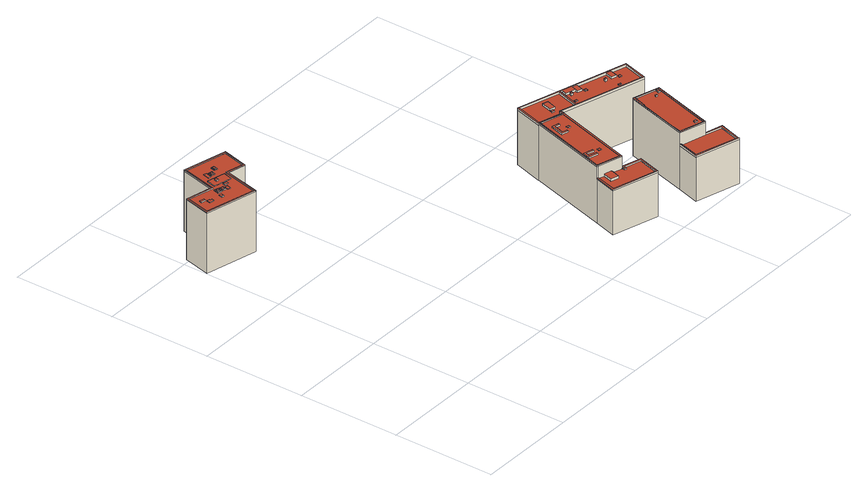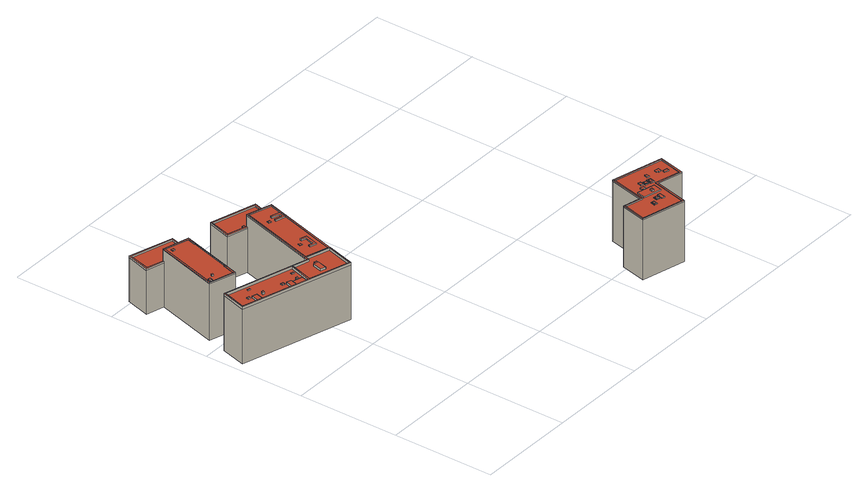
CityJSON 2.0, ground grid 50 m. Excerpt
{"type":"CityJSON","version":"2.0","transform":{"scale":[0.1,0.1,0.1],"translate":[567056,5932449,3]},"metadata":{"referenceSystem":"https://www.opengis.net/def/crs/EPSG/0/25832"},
"CityObjects":{
"building1":{"type":"Building","attributes":{"Grundfläche 2D":"717.375232","Grundhöhe NN":"3.772"},"children":["building1-1","building1-2","building1-3","building1-4","building1-5","building1-6","building1-7","building1-8","building1-9","building1-10","building1-11","building1-12","building1-13","building1-14","building1-15"],"geometry":[{"type":"MultiSurface","lod":"3","boundaries":[[[0,1,2,3,4,5,6,7,8,9]],[[5,4,10,11,12,0,9,13,14,15]],[[16,17,18,19],[20,21,22,23]],[[24,25,26,27,28,29,30,31],[32,33,34,35]],[[36,37,6,5]],[[37,38,7,6]],[[38,39,8,7]],[[39,40,9,8]],[[1,0,29,28]],[[2,1,28,27]],[[3,2,27,26]],[[3,26,25,4]],[[40,41,13,9]],[[41,42,14,13]],[[42,43,15,14]],[[43,36,5,15]],[[25,24,10,4]],[[11,10,24,31]],[[12,11,31,30]],[[0,12,30,29]],[[33,32,19,18]],[[16,19,32,35]],[[35,34,17,16]],[[18,17,34,33]],[[44,45,41,40]],[[45,46,42,41]],[[46,47,43,42]],[[47,48,36,43]],[[48,49,37,36]],[[49,50,38,37]],[[50,51,39,38]],[[51,44,40,39]],[[44,51,50,49,48,47,46,45]]],"semantics":{"surfaces":[{"type":"RoofSurface"},{"type":"WallSurface"},{"type":"GroundSurface"}],"values":[0,0,0,0,1,1,1,1,1,1,1,1,1,1,1,1,1,1,1,1,1,1,1,1,1,1,1,1,1,1,1,1,2]}}]},
"building1-1":{"type":"BuildingInstallation","parents":["building1"],"geometry":[{"type":"MultiSurface","lod":"3","boundaries":[[[52,53,54,55]],[[56,57,52,55]],[[57,58,53,52]],[[58,59,54,53]],[[59,56,55,54]]],"semantics":{"surfaces":[{"type":"RoofSurface"},{"type":"WallSurface"}],"values":[0,1,1,1,1]}}]},
"building1-2":{"type":"BuildingInstallation","parents":["building1"],"geometry":[{"type":"MultiSurface","lod":"3","boundaries":[[[60,61,62,63,64,65]],[[66,67,65,64]],[[60,65,67,68]],[[61,60,68,69]],[[69,70,62,61]],[[70,71,63,62]],[[71,66,64,63]]],"semantics":{"surfaces":[{"type":"RoofSurface"},{"type":"WallSurface"}],"values":[0,1,1,1,1,1,1]}}]},
"building1-3":{"type":"BuildingInstallation","parents":["building1"],"geometry":[{"type":"MultiSurface","lod":"3","boundaries":[[[72,73,74,75]],[[75,74,76,77]],[[72,75,77,78]],[[73,72,78,79]],[[74,73,79,76]]],"semantics":{"surfaces":[{"type":"RoofSurface"},{"type":"WallSurface"}],"values":[0,1,1,1,1]}}]},
"building1-4":{"type":"BuildingInstallation","parents":["building1"],"geometry":[{"type":"MultiSurface","lod":"3","boundaries":[[[80,81,82,83,84],[79,78,77,76]],[[85,86,83,82]],[[86,87,84,83]],[[87,88,80,84]],[[88,89,85,82,81,80]]],"semantics":{"surfaces":[{"type":"RoofSurface"},{"type":"WallSurface"}],"values":[0,1,1,1,1]}}]},
"building1-5":{"type":"BuildingInstallation","parents":["building1"],"geometry":[{"type":"MultiSurface","lod":"3","boundaries":[[[90,91,92,93]],[[92,94,95,93]],[[90,93,95,96]],[[91,90,96,97]],[[92,91,97,94]]],"semantics":{"surfaces":[{"type":"RoofSurface"},{"type":"WallSurface"}],"values":[0,1,1,1,1]}}]},
"building1-6":{"type":"BuildingInstallation","parents":["building1"],"geometry":[{"type":"MultiSurface","lod":"3","boundaries":[[[98,99,100,101]],[[101,100,102,103]],[[98,101,103,104]],[[99,98,104,105]],[[100,99,105,102]]],"semantics":{"surfaces":[{"type":"RoofSurface"},{"type":"WallSurface"}],"values":[0,1,1,1,1]}}]},
"building1-7":{"type":"BuildingInstallation","parents":["building1"],"geometry":[{"type":"MultiSurface","lod":"3","boundaries":[[[106,107,108,109,110,111],[105,104,103,102]],[[112,113,106,111]],[[113,114,107,106]],[[114,115,108,107]],[[115,116,117,112,111,110,109,108]]],"semantics":{"surfaces":[{"type":"RoofSurface"},{"type":"WallSurface"}],"values":[0,1,1,1,1]}}]},
"building1-8":{"type":"BuildingInstallation","parents":["building1"],"geometry":[{"type":"MultiSurface","lod":"3","boundaries":[[[118,119,120,121]],[[121,120,122,123]],[[118,121,123,124]],[[119,118,124,125]],[[120,119,125,122]]],"semantics":{"surfaces":[{"type":"RoofSurface"},{"type":"WallSurface"}],"values":[0,1,1,1,1]}}]},
"building1-9":{"type":"BuildingInstallation","parents":["building1"],"geometry":[{"type":"MultiSurface","lod":"3","boundaries":[[[126,127,128,129]],[[129,128,130,131]],[[126,129,131,132]],[[127,126,132,133]],[[128,127,133,130]]],"semantics":{"surfaces":[{"type":"RoofSurface"},{"type":"WallSurface"}],"values":[0,1,1,1,1]}}]},
"building1-10":{"type":"BuildingInstallation","parents":["building1"],"geometry":[{"type":"MultiSurface","lod":"3","boundaries":[[[134,135,136,137]],[[138,139,135,134]],[[139,140,136,135]],[[140,141,137,136]],[[141,138,134,137]]],"semantics":{"surfaces":[{"type":"RoofSurface"},{"type":"WallSurface"}],"values":[0,1,1,1,1]}}]},
"building1-11":{"type":"BuildingInstallation","parents":["building1"],"geometry":[{"type":"MultiSurface","lod":"3","boundaries":[[[142,143,144,145]],[[145,144,146,147]],[[142,145,147,148]],[[143,142,148,149]],[[144,143,149,146]]],"semantics":{"surfaces":[{"type":"RoofSurface"},{"type":"WallSurface"}],"values":[0,1,1,1,1]}}]},
"building1-12":{"type":"BuildingInstallation","parents":["building1"],"geometry":[{"type":"MultiSurface","lod":"3","boundaries":[[[150,151,152,153]],[[153,152,154,155]],[[150,153,155,156]],[[151,150,156,157]],[[152,151,157,154]]],"semantics":{"surfaces":[{"type":"RoofSurface"},{"type":"WallSurface"}],"values":[0,1,1,1,1]}}]},
"building1-13":{"type":"BuildingInstallation","parents":["building1"],"geometry":[{"type":"MultiSurface","lod":"3","boundaries":[[[158,159,160,161,162,163],[97,96,95,94]],[[164,165,158,163]],[[165,166,167,160,159,158]],[[167,168,161,160]],[[168,169,164,163,162,161]]],"semantics":{"surfaces":[{"type":"RoofSurface"},{"type":"WallSurface"}],"values":[0,1,1,1,1]}}]},
"building1-14":{"type":"BuildingInstallation","parents":["building1"],"geometry":[{"type":"MultiSurface","lod":"3","boundaries":[[[170,171,172,173],[157,156,155,154]],[[174,175,172,171]],[[175,176,173,172]],[[176,177,170,173]],[[177,174,171,170]]],"semantics":{"surfaces":[{"type":"RoofSurface"},{"type":"WallSurface"}],"values":[0,1,1,1,1]}}]},
"building1-15":{"type":"BuildingInstallation","parents":["building1"],"geometry":[{"type":"MultiSurface","lod":"3","boundaries":[[[178,179,180,181]],[[181,180,22,21]],[[178,181,21,20]],[[179,178,20,23]],[[180,179,23,22]]],"semantics":{"surfaces":[{"type":"RoofSurface"},{"type":"WallSurface"}],"values":[0,1,1,1,1]}}]},
"building2":{"type":"Building","attributes":{"Grundfläche 2D":"1581.875055","Grundhöhe NN":"5.885"},"children":["building2-1","building2-2","building2-3","building2-4","building2-5","building2-6","building2-7","building2-8","building2-9","building2-10","building2-11","building2-12","building2-13"],"geometry":[{"type":"MultiSurface","lod":"3","boundaries":[[[182,183,184,185]],[[186,187,188,189,190,191,192,193,194,195,196,197,198,199,200,201,202,203],[204,205,206,207]],[[208,209,210,211,212,213,214,215]],[[216,217,214,213,218,219,220,221,222,223,182,185,209,208,224,225,226]],[[227,228,229,230]],[[231,232,233,234,235,236,237,238]],[[239,240,241,242,243],[244,245,246,247,248,249,250,251],[252,253,254,255,256,257,258,259]],[[260,216,261,262,263,264,265,266]],[[267,268,269,270,271,272,273,274]],[[261,216,226,265,264,275]],[[276,277,278,279,280,281,282,283,284,285]],[[286,287,288,289]],[[290,291,292,293,294,295,296,297,298]],[[194,193,183,182]],[[183,193,192,299,184]],[[299,300,185,184]],[[210,209,187,186]],[[186,203,211,210]],[[212,202,201,213]],[[301,302,215,214]],[[302,303,208,215]],[[199,219,218,213,201,200]],[[199,198,220,219]],[[221,220,198,197]],[[221,197,196,222]],[[223,195,194,182]],[[190,189,304,305,188,187,209,185,300,306]],[[303,307,224,208]],[[307,308,309,310,226,225,224]],[[311,301,214,217,216,312,313]],[[205,204,228,227]],[[204,207,229,228]],[[207,206,230,229]],[[206,205,227,230]],[[236,235,245,244]],[[237,236,244,251]],[[238,237,251,250]],[[231,238,250,249]],[[232,231,249,248]],[[233,232,248,247]],[[234,233,247,246]],[[235,234,246,245]],[[242,263,262,261,239,243]],[[242,241,264,263]],[[314,315,266,265]],[[315,316,260,266]],[[316,312,216,260]],[[273,272,257,256]],[[256,255,274,273]],[[267,274,255,254]],[[254,253,268,267]],[[269,268,253,252]],[[252,259,270,269]],[[271,270,259,258]],[[258,257,272,271]],[[310,314,265,226]],[[241,240,275,264]],[[261,275,240,239]],[[297,296,281,280]],[[282,281,296,295]],[[283,282,295,294]],[[284,283,294,293]],[[317,318,276,285]],[[318,319,277,276]],[[319,320,278,277]],[[320,321,279,278]],[[292,291,289,288]],[[286,289,291,290]],[[287,286,290,298]],[[302,301,322,323]],[[303,302,323,324]],[[307,303,324,325]],[[326,309,308,307,325,327]],[[301,311,313,328,329,322]],[[285,314,310,309,326,330,317]],[[315,314,285,284]],[[292,288,287,298,297,280,316,315,284,293]],[[321,331,328,313,312,316,280,279]],[[318,317,330,332]],[[319,318,332,333]],[[320,319,333,334]],[[321,320,334,331]],[[325,324,323,322,329,328,331,334,333,332,330,326,327]]],"semantics":{"surfaces":[{"type":"RoofSurface"},{"type":"WallSurface"},{"type":"GroundSurface"}],"values":[0,0,0,0,0,0,0,0,0,0,0,0,0,1,1,1,1,1,1,1,1,1,1,1,1,1,1,1,1,1,1,1,1,1,1,1,1,1,1,1,1,1,1,1,1,1,1,1,1,1,1,1,1,1,1,1,1,1,1,1,1,1,1,1,1,1,1,1,1,1,1,1,1,1,1,1,1,1,1,1,1,1,2]}}]},
"building2-1":{"type":"BuildingInstallation","parents":["building2"],"geometry":[{"type":"MultiSurface","lod":"3","boundaries":[[[335,336,337,338]],[[338,337,339,340]],[[335,338,340,341]],[[341,342,336,335]],[[342,339,337,336]]],"semantics":{"surfaces":[{"type":"RoofSurface"},{"type":"WallSurface"}],"values":[0,1,1,1,1]}}]},
"building2-2":{"type":"BuildingInstallation","parents":["building2"],"geometry":[{"type":"MultiSurface","lod":"3","boundaries":[[[343,344,345,346]],[[346,345,347,348]],[[343,346,348,349]],[[344,343,349,350]],[[350,347,345,344]]],"semantics":{"surfaces":[{"type":"RoofSurface"},{"type":"WallSurface"}],"values":[0,1,1,1,1]}}]},
"building2-3":{"type":"BuildingInstallation","parents":["building2"],"geometry":[{"type":"MultiSurface","lod":"3","boundaries":[[[351,352,353,354]],[[354,353,355,356]],[[351,354,356,357]],[[352,351,357,358]],[[353,352,358,355]]],"semantics":{"surfaces":[{"type":"RoofSurface"},{"type":"WallSurface"}],"values":[0,1,1,1,1]}}]},
"building2-4":{"type":"BuildingInstallation","parents":["building2"],"geometry":[{"type":"MultiSurface","lod":"3","boundaries":[[[300,299,359,360,306]],[[299,192,361,359]],[[361,362,360,359]],[[362,190,306,360]]],"semantics":{"surfaces":[{"type":"RoofSurface"},{"type":"WallSurface"}],"values":[0,1,1,1]}}]},
"building2-5":{"type":"BuildingInstallation","parents":["building2"],"geometry":[{"type":"MultiSurface","lod":"3","boundaries":[[[363,364,365,366]],[[366,365,367,368]],[[363,366,368,369]],[[364,363,369,370]],[[365,364,370,367]]],"semantics":{"surfaces":[{"type":"RoofSurface"},{"type":"WallSurface"}],"values":[0,1,1,1,1]}}]},
"building2-6":{"type":"BuildingInstallation","parents":["building2"],"geometry":[{"type":"MultiSurface","lod":"3","boundaries":[[[211,223,222,212]],[[196,202,212,222]],[[203,195,223,211]]],"semantics":{"surfaces":[{"type":"RoofSurface"},{"type":"WallSurface"}],"values":[0,1,1]}}]},
"building2-7":{"type":"BuildingInstallation","parents":["building2"],"geometry":[{"type":"MultiSurface","lod":"3","boundaries":[[[371,372,373,374]],[[374,373,375,376]],[[371,374,376,377]],[[372,371,377,378]],[[373,372,378,375]]],"semantics":{"surfaces":[{"type":"RoofSurface"},{"type":"WallSurface"}],"values":[0,1,1,1,1]}}]},
"building2-8":{"type":"BuildingInstallation","parents":["building2"],"geometry":[{"type":"MultiSurface","lod":"3","boundaries":[[[379,380,381,382]],[[383,384,380,379]],[[385,386,382,381]],[[379,382,386,383]],[[381,380,384,385]]],"semantics":{"surfaces":[{"type":"RoofSurface"},{"type":"WallSurface"}],"values":[0,1,1,1,1]}}]},
"building2-9":{"type":"BuildingInstallation","parents":["building2"],"geometry":[{"type":"MultiSurface","lod":"3","boundaries":[[[387,388,389,390]],[[390,389,391,392]],[[387,390,392,393]],[[388,387,393,394]],[[389,388,394,391]]],"semantics":{"surfaces":[{"type":"RoofSurface"},{"type":"WallSurface"}],"values":[0,1,1,1,1]}}]},
"building2-10":{"type":"BuildingInstallation","parents":["building2"],"geometry":[{"type":"MultiSurface","lod":"3","boundaries":[[[395,396,397,398]],[[399,400,398,397]],[[400,401,395,398]],[[396,395,401,402]],[[397,396,402,399]]],"semantics":{"surfaces":[{"type":"RoofSurface"},{"type":"WallSurface"}],"values":[0,1,1,1,1]}}]},
"building2-11":{"type":"BuildingInstallation","parents":["building2"],"geometry":[{"type":"MultiSurface","lod":"3","boundaries":[[[403,404,405,406]],[[406,405,407,408]],[[403,406,408,409]],[[404,403,409,410]],[[405,404,410,407]]],"semantics":{"surfaces":[{"type":"RoofSurface"},{"type":"WallSurface"}],"values":[0,1,1,1,1]}}]},
"building2-12":{"type":"BuildingInstallation","parents":["building2"],"geometry":[{"type":"MultiSurface","lod":"3","boundaries":[[[411,305,304,412]],[[189,413,412,304]],[[413,414,411,412]],[[305,411,414,188]]],"semantics":{"surfaces":[{"type":"RoofSurface"},{"type":"WallSurface"}],"values":[0,1,1,1]}}]},
"building2-13":{"type":"BuildingInstallation","parents":["building2"],"geometry":[{"type":"MultiSurface","lod":"3","boundaries":[[[415,416,417,418]],[[418,417,419,420]],[[415,418,420,421]],[[416,415,421,422]],[[417,416,422,419]]],"semantics":{"surfaces":[{"type":"RoofSurface"},{"type":"WallSurface"}],"values":[0,1,1,1,1]}}]},
"building3":{"type":"Building","attributes":{"Grundfläche 2D":"705.510104","Grundhöhe NN":"5.594"},"children":["building3-1","building3-2","building3-3"],"geometry":[{"type":"Solid","lod":"3","boundaries":[[[[423,424,425,426,427,428,429,430,431,432,433,434]],[[435,436,437,438,439,440,441,442,443,444,445]],[[445,444,446,447,438,437,448,449]],[[450,451,452,453,454,455]],[[456,457,458,459,460,461,462,463,464]],[[465,466,427,426]],[[466,467,428,427]],[[467,468,469,470,431,430,429,428]],[[470,471,432,431]],[[434,433,451,450]],[[423,434,450,455]],[[424,423,455,454]],[[454,453,425,424]],[[439,438,456,464]],[[440,439,464,463]],[[463,462,441,440]],[[442,441,462,461]],[[461,460,443,442]],[[444,443,460,459]],[[472,473,435,445]],[[473,474,475,437,436,435]],[[459,458,446,444]],[[458,457,456,438,447,446]],[[475,476,477,449,448,437]],[[477,472,445,449]],[[466,465,478,479]],[[467,466,479,480]],[[481,482,470,469,468,467,480,483]],[[471,470,482,484]],[[473,472,485,478,465,426]],[[453,452,475,474,473,426,425]],[[432,471,484,486,477,476,475,452,451,433]],[[472,477,486,485]],[[480,479,478,485,486,484,482,481,483]]]],"semantics":{"surfaces":[{"type":"RoofSurface"},{"type":"WallSurface"},{"type":"GroundSurface"}],"values":[[0,0,0,0,0,1,1,1,1,1,1,1,1,1,1,1,1,1,1,1,1,1,1,1,1,1,1,1,1,1,1,1,1,2]]}}]},
"building3-1":{"type":"BuildingInstallation","parents":["building3"],"geometry":[{"type":"MultiSurface","lod":"3","boundaries":[[[487,488,489,490]],[[490,489,491,492]],[[487,490,492,493]],[[488,487,493,494]],[[489,488,494,491]]],"semantics":{"surfaces":[{"type":"RoofSurface"},{"type":"WallSurface"}],"values":[0,1,1,1,1]}}]},
"building3-2":{"type":"BuildingInstallation","parents":["building3"],"geometry":[{"type":"MultiSurface","lod":"3","boundaries":[[[495,496,497,498]],[[498,497,499,500]],[[500,501,495,498]],[[496,495,501,502]],[[502,499,497,496]]],"semantics":{"surfaces":[{"type":"RoofSurface"},{"type":"WallSurface"}],"values":[0,1,1,1,1]}}]},
"building3-3":{"type":"BuildingInstallation","parents":["building3"],"geometry":[{"type":"MultiSurface","lod":"3","boundaries":[[[503,504,505,506]],[[506,505,507,508]],[[503,506,508,509]],[[504,503,509,510]],[[505,504,510,507]]],"semantics":{"surfaces":[{"type":"RoofSurface"},{"type":"WallSurface"}],"values":[0,1,1,1,1]}}]}
},
"vertices":[
[210,1649,314],[416,1600,314],[389,1487,314],[301,1508,314],[259,1332,314],[264,1323,314],[306,1499,314],[394,1478,314],[424,1605,314],[205,1658,314],[15,1391,314],[43,1509,314],[169,1478,314],[164,1487,314],[37,1517,314],[6,1385,314],[188,1484,314],[276,1463,314],[287,1507,314],[198,1529,314],[230,1494,314],[220,1496,314],[223,1511,314],[233,1508,314],[15,1391,310],[259,1332,310],[301,1508,310],[389,1487,310],[416,1600,310],[210,1649,310],[169,1478,310],[43,1509,310],[198,1529,310],[287,1507,310],[276,1463,310],[188,1484,310],[264,1323,310],[306,1499,310],[394,1478,310],[424,1605,310],[205,1658,310],[164,1487,310],[37,1517,310],[6,1385,310],[205,1658,8],[164,1487,8],[37,1517,8],[6,1385,8],[264,1323,8],[306,1499,8],[394,1478,8],[424,1605,8],
[230,1573,313],[223,1542,313],[237,1539,313],[244,1569,313],[244,1569,310],[230,1573,310],[223,1542,310],[237,1539,310],
[80,1440,314],[76,1422,314],[98,1417,314],[101,1430,314],[92,1432,314],[93,1437,314],[92,1432,310],[93,1437,310],[80,1440,310],[76,1422,310],[98,1417,310],[101,1430,310],
[198,1437,316],[201,1449,316],[189,1452,316],[186,1440,316],[189,1452,313],[186,1440,313],[198,1437,313],[201,1449,313],
[206,1453,313],[190,1457,313],[186,1458,313],[181,1437,313],[201,1432,313],[186,1458,310],[181,1437,310],[201,1432,310],[206,1453,310],[190,1457,310],
[249,1546,316],[261,1543,316],[264,1555,316],[252,1558,316],[264,1555,313],[252,1558,313],[249,1546,313],[261,1543,313],
[299,1557,316],[302,1572,316],[292,1574,316],[289,1560,316],[292,1574,313],[289,1560,313],[299,1557,313],[302,1572,313],
[285,1557,313],[301,1553,313],[306,1575,313],[303,1576,313],[293,1578,313],[290,1579,313],[290,1579,310],[285,1557,310],[301,1553,310],[306,1575,310],[303,1576,310],[293,1578,310],
[78,1446,314],[81,1458,314],[59,1464,314],[56,1451,314],[59,1464,310],[56,1451,310],[78,1446,310],[81,1458,310],
[152,1406,314],[157,1424,314],[145,1427,314],[141,1409,314],[145,1427,310],[141,1409,310],[152,1406,310],[157,1424,310],
[209,1444,314],[205,1424,314],[217,1421,314],[222,1441,314],[209,1444,310],[205,1424,310],[217,1421,310],[222,1441,310],
[222,1455,314],[242,1450,314],[245,1462,314],[224,1467,314],[245,1462,310],[224,1467,310],[222,1455,310],[242,1450,310],
[172,1442,316],[176,1457,316],[166,1459,316],[162,1445,316],[166,1459,313],[162,1445,313],[172,1442,313],[176,1457,313],
[248,1563,313],[244,1547,313],[243,1543,313],[264,1538,313],[268,1554,313],[269,1558,313],[269,1558,310],[248,1563,310],[244,1547,310],[243,1543,310],[264,1538,310],[268,1554,310],
[182,1462,313],[162,1467,313],[155,1440,313],[175,1435,313],[162,1467,310],[155,1440,310],[175,1435,310],[182,1462,310],
[230,1494,320],[233,1508,320],[223,1511,320],[220,1496,320],
[1653,760,315],[1646,735,315],[1694,722,315],[1701,746,315],[1941,556,304],[1973,668,304],[1898,690,304],[1873,697,304],[1726,739,304],[1701,746,304],[1694,722,304],[1646,735,304],[1653,760,304],[1642,763,304],[1635,765,304],[1438,822,304],[1400,690,304],[1515,657,304],[1519,670,304],[1521,676,304],[1603,652,304],[1609,651,304],[1510,716,304],[1524,766,304],[1550,758,304],[1536,709,304],[1981,673,315],[1973,668,315],[1941,556,315],[1609,651,315],[1603,652,315],[1521,676,315],[1525,668,315],[1945,548,315],[1521,652,315],[1521,655,315],[1519,670,315],[1515,657,315],[1400,690,315],[1438,822,315],[1635,765,315],[1642,763,315],[1434,830,315],[1394,691,315],[1393,689,315],[1524,766,314],[1510,716,314],[1536,709,314],[1550,758,314],[1422,560,317],[1399,567,317],[1413,615,317],[1436,608,317],[1439,618,317],[1406,628,317],[1387,560,317],[1419,551,317],[1513,650,311],[1398,683,311],[1289,299,311],[1403,266,311],[1404,268,311],[1406,628,311],[1439,618,311],[1436,608,311],[1413,615,311],[1399,567,311],[1422,560,311],[1419,551,311],[1387,560,311],[1324,368,311],[1360,357,311],[1357,347,311],[1311,360,311],[1322,397,311],[1368,384,311],[1365,375,311],[1329,385,311],[1408,258,315],[1513,650,315],[1404,268,315],[1403,266,315],[1289,299,315],[1281,295,315],[1287,293,315],[1357,347,317],[1360,357,317],[1324,368,317],[1329,385,317],[1365,375,317],[1368,384,317],[1322,397,317],[1311,360,317],[1398,683,315],[1249,185,256],[1477,120,256],[1511,237,256],[1410,266,256],[1408,258,256],[1502,231,256],[1473,129,256],[1258,190,256],[1287,293,256],[1281,295,256],[1341,225,261],[1355,274,261],[1317,284,261],[1303,236,261],[1341,225,249],[1303,236,249],[1317,284,249],[1287,293,249],[1258,190,249],[1473,129,249],[1502,231,249],[1408,258,249],[1355,274,249],[1694,722,313],[1701,746,313],[1525,668,304],[1945,548,304],[1981,673,304],[1873,697,313],[1898,690,313],[1726,739,313],[1434,830,304],[1394,691,304],[1393,689,304],[1393,689,311],[1521,655,304],[1521,652,311],[1521,652,304],[1281,295,311],[1287,293,311],[1408,258,311],[1281,295,249],[1249,185,249],[1477,120,249],[1511,237,249],[1410,266,249],[1525,668,29],[1945,548,29],[1981,673,29],[1434,830,29],[1393,689,29],[1394,691,29],[1521,652,29],[1521,655,29],[1281,295,29],[1410,266,29],[1249,185,29],[1477,120,29],[1511,237,29],
[1516,698,308],[1520,710,308],[1508,713,308],[1504,701,308],[1508,713,304],[1504,701,304],[1516,698,304],[1520,710,304],
[1642,677,308],[1630,681,308],[1628,673,308],[1640,669,308],[1628,673,304],[1640,669,304],[1642,677,304],[1630,681,304],
[1668,724,316],[1660,726,316],[1657,716,316],[1665,714,316],[1657,716,304],[1665,714,304],[1668,724,304],[1660,726,304],
[1691,710,313],[1715,703,313],[1691,710,304],[1715,703,304],
[1854,607,308],[1842,611,308],[1840,603,308],[1852,600,308],[1840,603,304],[1852,600,304],[1854,607,304],[1842,611,304],
[1454,567,314],[1458,579,314],[1446,583,314],[1443,571,314],[1446,583,311],[1443,571,311],[1454,567,311],[1458,579,311],
[1395,358,314],[1398,370,314],[1386,374,314],[1383,362,314],[1395,358,311],[1398,370,311],[1386,374,311],[1383,362,311],
[1417,241,254],[1421,252,254],[1409,256,254],[1406,244,254],[1409,256,249],[1406,244,249],[1417,241,249],[1421,252,249],
[1903,636,308],[1906,648,308],[1894,651,308],[1891,639,308],[1894,651,304],[1891,639,304],[1903,636,304],[1906,648,304],
[1840,675,316],[1832,677,316],[1829,667,316],[1837,665,316],[1829,667,304],[1837,665,304],[1840,675,304],[1832,677,304],
[1887,653,313],[1863,660,313],[1863,660,304],[1887,653,304],
[1731,685,308],[1734,697,308],[1722,700,308],[1719,689,308],[1722,700,304],[1719,689,304],[1731,685,304],[1734,697,304],
[1881,12,255],[1675,71,255],[1704,172,255],[1698,174,255],[1667,66,255],[1886,3,255],[1888,10,255],[1919,118,255],[1919,119,255],[1830,144,255],[1828,138,255],[1910,114,255],[1698,174,315],[1704,172,315],[1828,137,315],[1823,145,315],[1706,178,315],[1717,218,315],[1714,219,315],[1772,421,315],[1775,420,315],[1792,481,315],[1788,489,315],[1910,448,315],[1824,146,315],[1828,138,315],[1918,452,315],[1910,114,247],[1828,138,247],[1828,137,247],[1704,172,247],[1675,71,247],[1881,12,247],[1823,145,311],[1824,146,311],[1910,448,311],[1792,481,311],[1775,420,311],[1772,421,311],[1714,219,311],[1717,218,311],[1706,178,311],[1698,174,247],[1667,66,247],[1886,3,247],[1888,10,247],[1919,118,247],[1919,119,247],[1830,144,247],[1788,489,311],[1698,174,311],[1704,172,311],[1828,137,311],[1828,138,311],[1918,452,311],[1698,174,26],[1667,66,26],[1886,3,26],[1919,118,26],[1919,119,26],[1888,10,26],[1830,144,26],[1788,489,26],[1918,452,26],
[1811,167,315],[1815,179,315],[1802,182,315],[1799,170,315],[1802,182,311],[1799,170,311],[1811,167,311],[1815,179,311],
[1898,429,317],[1903,444,317],[1893,447,317],[1888,432,317],[1893,447,311],[1888,432,311],[1898,429,311],[1903,444,311],
[1864,417,318],[1866,425,318],[1858,428,318],[1856,419,318],[1858,428,311],[1856,419,311],[1864,417,311],[1866,425,311]
]}
